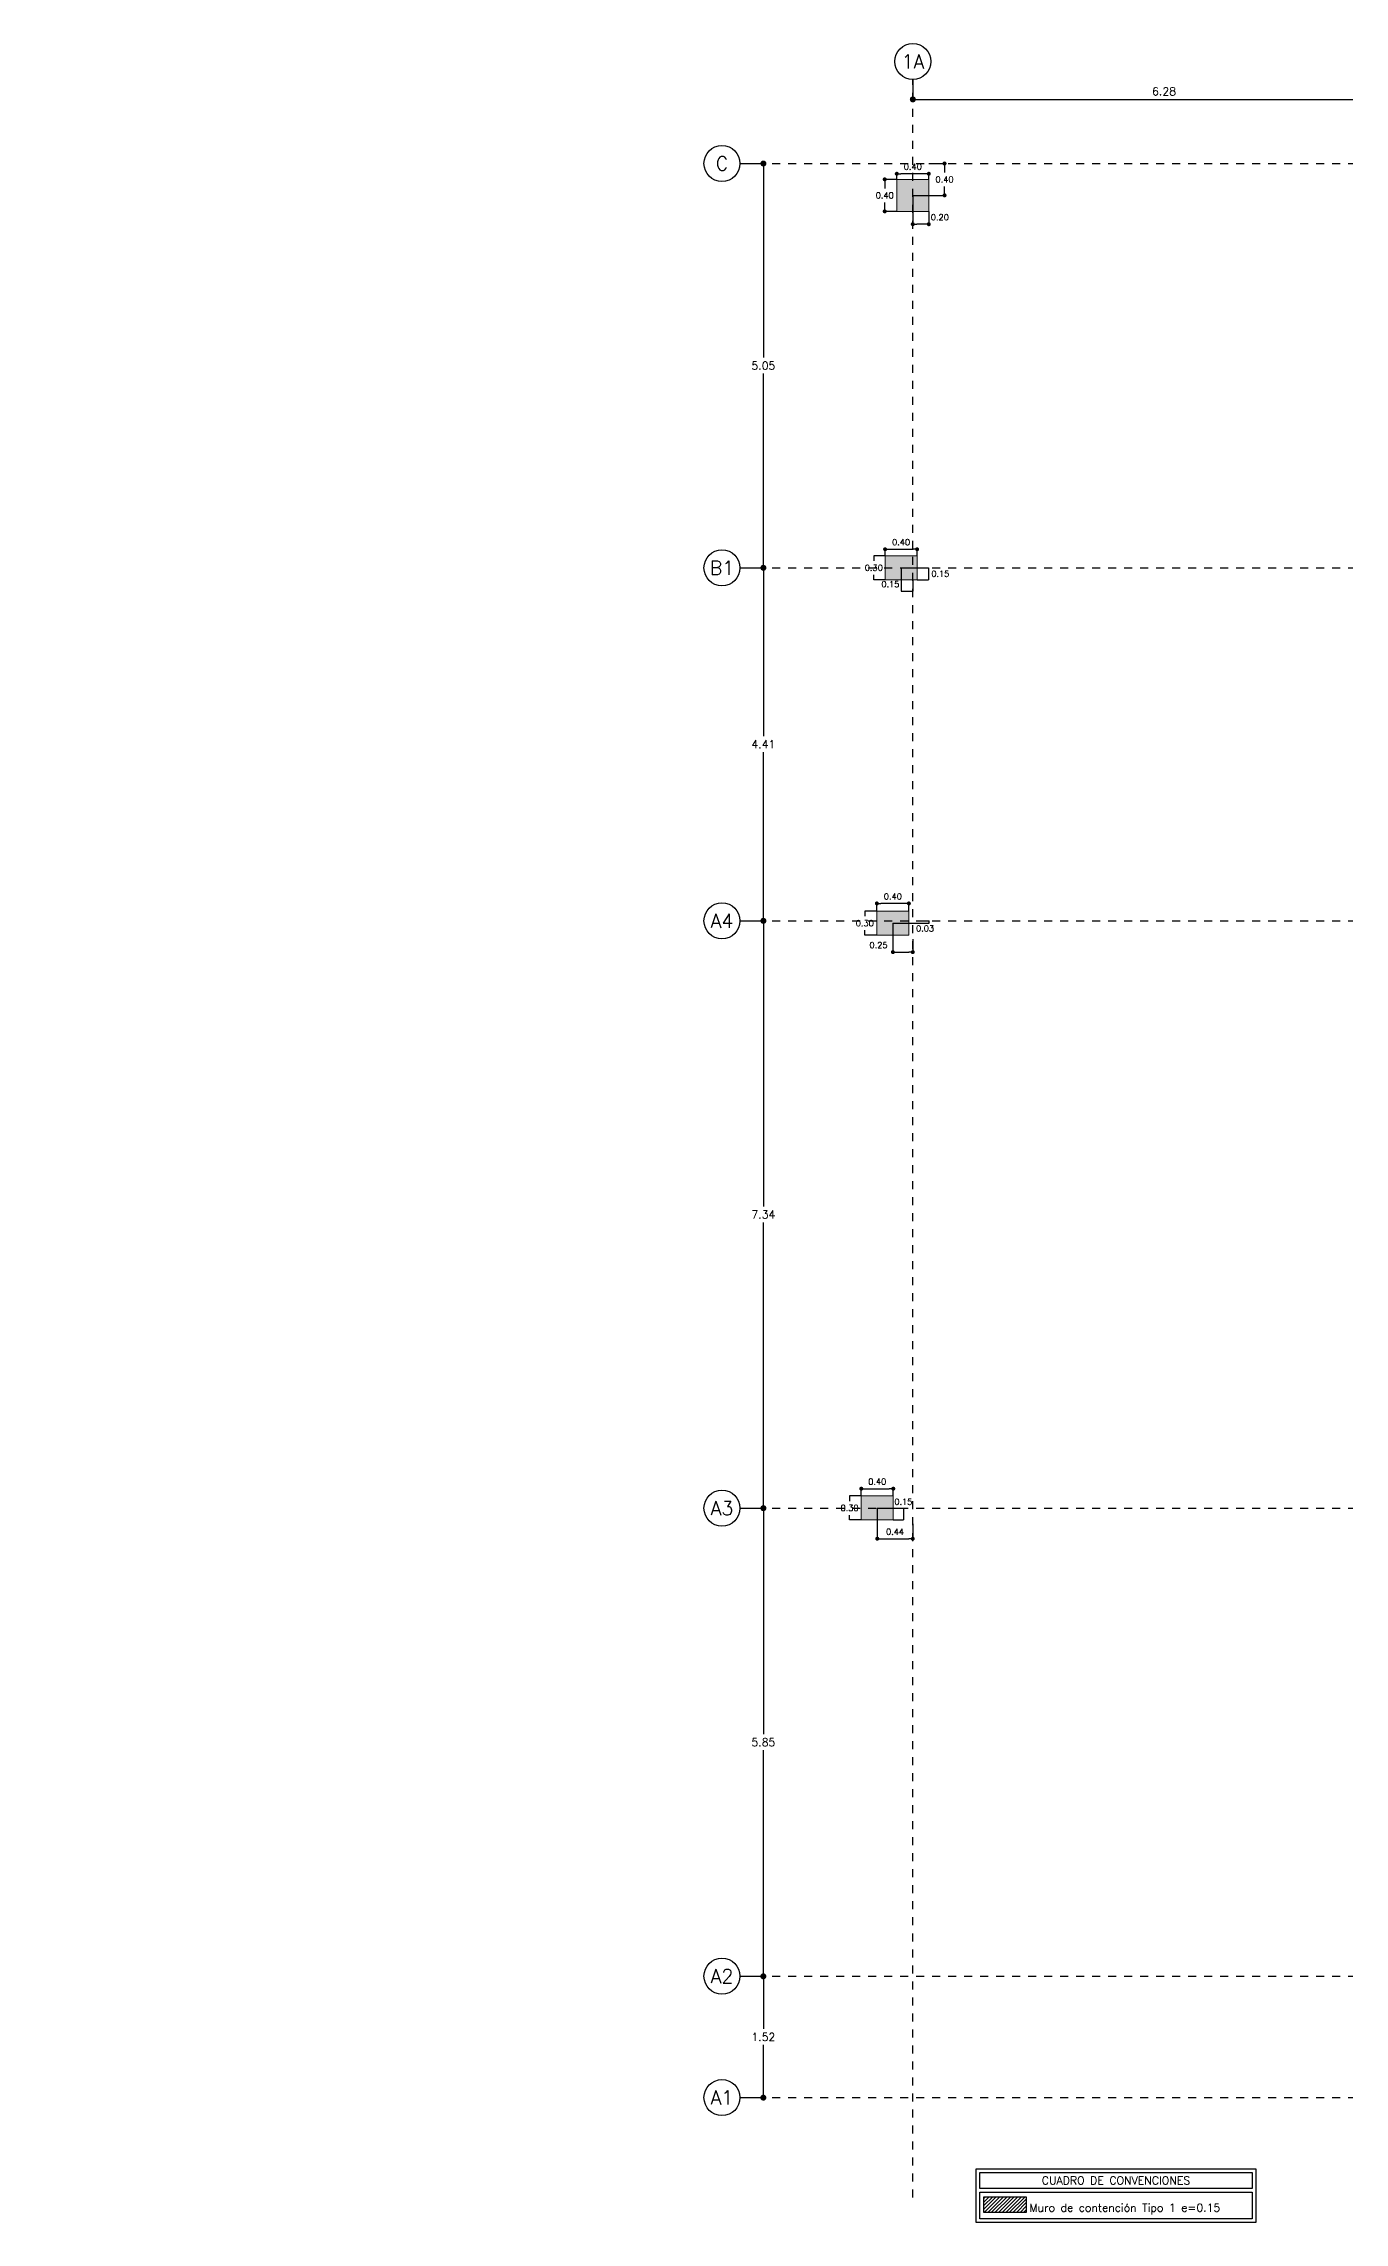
# Model space of a CAD drawing. Header units: millimetres. Extents: x -103 to 209, y -46 to 105.
# Drawn here: x 17.66 to 33.92, y 8.92 to 36.15 of the extents above; entities that cross this region are included whole.
import ezdxf
from ezdxf import colors
from ezdxf.entities.mleader import LeaderData, LeaderLine
from ezdxf.enums import TextEntityAlignment as Align
from ezdxf.math import Vec2, Vec3

# ---------------------------------------------------------------- set-up
doc = ezdxf.new("R2010")
doc.units = ezdxf.units.MM
doc.header["$LTSCALE"] = 0.01
doc.header["$PDMODE"] = 3
doc.linetypes.add('DASHDOT', pattern=[1, 0.5, -0.25, 0, -0.25])
for name, color, linetype in [('FC_BORDES', 4, 'Continuous'), ('FC_CIRCULO DE EJES', 3, 'Continuous'), ('FC_COTAS', 1, 'Continuous'), ('FC_COTAS @ 50', 1, 'Continuous'), ('FC_COTAS EJES', 1, 'Continuous'), ('FC_COTAS EJES @ 50', 1, 'Continuous'), ('FC_EJES', 1, 'DASHDOT'), ('FC_HATCH 253', 253, 'Continuous'), ('FC_HATCH COLUMNAS', 253, 'Continuous'), ('FC_R-175', 5, 'Continuous'), ('FC_R-80', 11, 'Continuous'), ('FC_R-80 @ 50', 11, 'Continuous')]:
    doc.layers.add(name, color=color, linetype=linetype)
doc.layers.add('FC_COLUMNAS', color=5, linetype='Continuous', lineweight=15)
doc.styles.add('FC_TEXT', font='romans.shx', dxfattribs={"height": 0.002})
doc.styles.add('FC_TEXT1', font='romans.shx')
doc.dimstyles.new('FC_COTAS', dxfattribs={"dimtxt": 0.0015, "dimasz": 0.001, "dimexe": 0, "dimexo": 0, "dimgap": 0.001, "dimtad": 1, "dimtih": 1, "dimtoh": 1, "dimzin": 0, "dimdsep": 46, "dimtxsty": 'FC_TEXT1', "dimblk": 'DOT', "dimcen": 0.09, "dimclrd": 256, "dimclre": 256, "dimclrt": 256, "dimadec": 0, "dimazin": 0, "dimtfac": 1, "dimtix": 1, "dimtmove": 2, "dimatfit": 3, "dimfxl": 1.002, "dimtolj": 1, "dimtzin": 0, "dimlwd": -1, "dimarcsym": 0})
doc.dimstyles.new('FC_COTAS EJES', dxfattribs={"dimtxt": 0.002, "dimasz": 0.0015, "dimexe": 0, "dimexo": 0, "dimgap": 0.001, "dimtad": 1, "dimtih": 1, "dimtoh": 1, "dimzin": 0, "dimdsep": 46, "dimtxsty": 'FC_TEXT1', "dimblk": 'DOT', "dimcen": 0.09, "dimclrd": 256, "dimclre": 256, "dimclrt": 256, "dimadec": 0, "dimazin": 0, "dimtfac": 1, "dimtix": 1, "dimtmove": 2, "dimatfit": 3, "dimfxl": 1.002, "dimtolj": 1, "dimtzin": 0, "dimlwd": -1, "dimarcsym": 0})

# ---------------------------------------------------------------- blocks, each defined once
blk = doc.blocks.new('FC_B_ColumnasE6')
at = {"layer": 'FC_HATCH COLUMNAS'}
h = blk.add_hatch(color=256, dxfattribs=at)
h.dxf.hatch_style = 1
h.paths.add_polyline_path([(28.327, 69.449), (28.727, 69.449), (28.727, 69.049), (28.327, 69.049)])
h = blk.add_hatch(color=256, dxfattribs=at)
h.dxf.hatch_style = 1
h.paths.add_polyline_path([(28.181, 64.745), (28.581, 64.745), (28.581, 64.445), (28.181, 64.445)])
h = blk.add_hatch(color=256, dxfattribs=at)
h.dxf.hatch_style = 1
h.paths.add_polyline_path([(28.078, 60.302), (28.478, 60.302), (28.478, 60.002), (28.078, 60.002)])
h = blk.add_hatch(color=256, dxfattribs=at)
h.dxf.hatch_style = 1
h.paths.add_polyline_path([(27.883, 52.995), (28.283, 52.995), (28.283, 52.695), (27.883, 52.695)])
at = {"layer": 'FC_COLUMNAS'}
for points in [[(28.327, 69.449), (28.727, 69.449), (28.727, 69.049), (28.327, 69.049)], [(28.181, 64.745), (28.581, 64.745), (28.581, 64.445), (28.181, 64.445)], [(28.078, 60.302), (28.478, 60.302), (28.478, 60.002), (28.078, 60.002)], [(27.883, 52.995), (28.283, 52.995), (28.283, 52.695), (27.883, 52.695)]]:
    blk.add_lwpolyline(points, close=True, dxfattribs=at)
blk = doc.blocks.new('_Dot')
at = {"color": 0, "linetype": 'ByBlock', "lineweight": -2}
blk.add_line((-0.5, 0), (-1, 0), dxfattribs=at)
at = {"color": 0, "linetype": 'ByBlock', "const_width": 0.5}
blk.add_lwpolyline([(-0.25, 0, 1), (0.25, 0, 1)], format="xyb", close=True, dxfattribs=at)
blk = doc.blocks.new('*D28')
at = {"layer": 'Defpoints', "color": 0, "ltscale": 0.6, "transparency": 16777216}
for p in [(28.327, 34.519), (28.327, 34.449), (28.727, 34.449)]:
    blk.add_point(p, dxfattribs=at)
at = {"layer": 'FC_COTAS', "lineweight": -2, "ltscale": 0.6, "transparency": 16777216}
for p, q in [((28.327, 34.449), (28.327, 34.519)), ((28.727, 34.449), (28.727, 34.519))]:
    blk.add_line(p, q, dxfattribs=at)
at = {"layer": 'FC_COTAS', "ltscale": 0.6, "transparency": 16777216}
blk.add_line((28.677, 34.519), (28.377, 34.519), dxfattribs=at)
at = {"layer": 'FC_COTAS', "ltscale": 0.6, "transparency": 16777216, "xscale": 0.05, "yscale": 0.05, "zscale": 0.05, "rotation": 180}
blk.add_blockref('_Dot', (28.327, 34.519), dxfattribs=at)
at = {"layer": 'FC_COTAS', "ltscale": 0.6, "transparency": 16777216, "xscale": 0.05, "yscale": 0.05, "zscale": 0.05}
blk.add_blockref('_Dot', (28.727, 34.519), dxfattribs=at)
at = {"layer": 'FC_COTAS', "ltscale": 0.6, "transparency": 16777216, "insert": (28.527, 34.607), "char_height": 0.075, "attachment_point": 5, "style": 'FC_TEXT1'}
blk.add_mtext('\\A1;0.40', dxfattribs=at)
blk = doc.blocks.new('*D29')
at = {"layer": 'Defpoints', "color": 0, "ltscale": 0.6, "transparency": 16777216}
for p in [(28.327, 34.449), (28.176, 34.049), (28.327, 34.049)]:
    blk.add_point(p, dxfattribs=at)
at = {"layer": 'FC_COTAS', "lineweight": -2, "ltscale": 0.6, "transparency": 16777216}
for p, q in [((28.327, 34.449), (28.176, 34.449)), ((28.327, 34.049), (28.176, 34.049))]:
    blk.add_line(p, q, dxfattribs=at)
at = {"layer": 'FC_COTAS', "ltscale": 0.6, "transparency": 16777216}
for p, q in [((28.176, 34.399), (28.176, 34.336)), ((28.176, 34.099), (28.176, 34.161))]:
    blk.add_line(p, q, dxfattribs=at)
at = {"layer": 'FC_COTAS', "ltscale": 0.6, "transparency": 16777216, "xscale": 0.05, "yscale": 0.05, "zscale": 0.05}
for p, rotation in [((28.176, 34.449), 90), ((28.176, 34.049), 270)]:
    blk.add_blockref('_Dot', p, dxfattribs=dict(at, rotation=rotation))
at = {"layer": 'FC_COTAS', "ltscale": 0.6, "transparency": 16777216, "insert": (28.176, 34.249), "char_height": 0.075, "attachment_point": 5, "style": 'FC_TEXT1'}
blk.add_mtext('\\A1;0.40', dxfattribs=at)
blk = doc.blocks.new('*D30')
at = {"layer": 'Defpoints', "color": 0, "ltscale": 0.6, "transparency": 16777216}
for p in [(28.527, 34.249), (28.727, 34.049), (28.527, 33.888)]:
    blk.add_point(p, dxfattribs=at)
at = {"layer": 'FC_COTAS', "lineweight": -2, "ltscale": 0.6, "transparency": 16777216}
for p, q in [((28.527, 34.249), (28.527, 33.888)), ((28.727, 34.049), (28.727, 33.888))]:
    blk.add_line(p, q, dxfattribs=at)
at = {"layer": 'FC_COTAS', "ltscale": 0.6, "transparency": 16777216}
blk.add_line((28.677, 33.888), (28.577, 33.888), dxfattribs=at)
at = {"layer": 'FC_COTAS', "ltscale": 0.6, "transparency": 16777216, "xscale": 0.05, "yscale": 0.05, "zscale": 0.05, "rotation": 180}
blk.add_blockref('_Dot', (28.527, 33.888), dxfattribs=at)
at = {"layer": 'FC_COTAS', "ltscale": 0.6, "transparency": 16777216, "xscale": 0.05, "yscale": 0.05, "zscale": 0.05}
blk.add_blockref('_Dot', (28.727, 33.888), dxfattribs=at)
at = {"layer": 'FC_COTAS', "ltscale": 0.6, "transparency": 16777216, "insert": (28.865, 33.975), "char_height": 0.075, "attachment_point": 5, "style": 'FC_TEXT1'}
blk.add_mtext('\\A1;0.20', dxfattribs=at)
blk = doc.blocks.new('*D31')
at = {"layer": 'Defpoints', "color": 0, "ltscale": 0.6, "transparency": 16777216}
for p in [(28.727, 34.647), (28.924, 34.647), (28.527, 34.249)]:
    blk.add_point(p, dxfattribs=at)
at = {"layer": 'FC_COTAS', "lineweight": -2, "ltscale": 0.6, "transparency": 16777216}
for p, q in [((28.727, 34.647), (28.924, 34.647)), ((28.527, 34.249), (28.924, 34.249))]:
    blk.add_line(p, q, dxfattribs=at)
at = {"layer": 'FC_COTAS', "ltscale": 0.6, "transparency": 16777216}
for p, q in [((28.924, 34.597), (28.924, 34.535)), ((28.924, 34.299), (28.924, 34.36))]:
    blk.add_line(p, q, dxfattribs=at)
at = {"layer": 'FC_COTAS', "ltscale": 0.6, "transparency": 16777216, "xscale": 0.05, "yscale": 0.05, "zscale": 0.05}
for p, rotation in [((28.924, 34.647), 90), ((28.924, 34.249), 270)]:
    blk.add_blockref('_Dot', p, dxfattribs=dict(at, rotation=rotation))
at = {"layer": 'FC_COTAS', "ltscale": 0.6, "transparency": 16777216, "insert": (28.924, 34.448), "char_height": 0.075, "attachment_point": 5, "style": 'FC_TEXT1'}
blk.add_mtext('\\A1;0.40', dxfattribs=at)
blk = doc.blocks.new('*D40')
at = {"layer": 'Defpoints', "color": 0, "ltscale": 0.6, "transparency": 16777216}
for p in [(28.181, 29.745), (28.581, 29.826), (28.581, 29.745)]:
    blk.add_point(p, dxfattribs=at)
at = {"layer": 'FC_COTAS', "lineweight": -2, "ltscale": 0.6, "transparency": 16777216}
for p, q in [((28.181, 29.745), (28.181, 29.826)), ((28.581, 29.745), (28.581, 29.826))]:
    blk.add_line(p, q, dxfattribs=at)
at = {"layer": 'FC_COTAS', "ltscale": 0.6, "transparency": 16777216}
blk.add_line((28.231, 29.826), (28.531, 29.826), dxfattribs=at)
at = {"layer": 'FC_COTAS', "ltscale": 0.6, "transparency": 16777216, "xscale": 0.05, "yscale": 0.05, "zscale": 0.05, "rotation": 180}
blk.add_blockref('_Dot', (28.181, 29.826), dxfattribs=at)
at = {"layer": 'FC_COTAS', "ltscale": 0.6, "transparency": 16777216, "xscale": 0.05, "yscale": 0.05, "zscale": 0.05}
blk.add_blockref('_Dot', (28.581, 29.826), dxfattribs=at)
at = {"layer": 'FC_COTAS', "ltscale": 0.6, "transparency": 16777216, "insert": (28.381, 29.914), "char_height": 0.075, "attachment_point": 5, "style": 'FC_TEXT1'}
blk.add_mtext('\\A1;0.40', dxfattribs=at)
blk = doc.blocks.new('*D41')
at = {"layer": 'Defpoints', "color": 0, "ltscale": 0.6, "transparency": 16777216}
for p in [(28.181, 29.745), (28.04, 29.445), (28.181, 29.445)]:
    blk.add_point(p, dxfattribs=at)
at = {"layer": 'FC_COTAS', "lineweight": -2, "ltscale": 0.6, "transparency": 16777216}
for p, q in [((28.181, 29.745), (28.04, 29.745)), ((28.181, 29.445), (28.04, 29.445))]:
    blk.add_line(p, q, dxfattribs=at)
at = {"layer": 'FC_COTAS', "ltscale": 0.6, "transparency": 16777216}
for p, q in [((28.04, 29.745), (28.04, 29.682)), ((28.04, 29.445), (28.04, 29.507))]:
    blk.add_line(p, q, dxfattribs=at)
at = {"layer": 'FC_COTAS', "ltscale": 0.6, "transparency": 16777216, "insert": (28.04, 29.595), "char_height": 0.075, "attachment_point": 5, "style": 'FC_TEXT1'}
blk.add_mtext('\\A1;0.30', dxfattribs=at)
blk = doc.blocks.new('*D42')
at = {"layer": 'Defpoints', "color": 0, "ltscale": 0.6, "transparency": 16777216}
for p in [(28.381, 29.595), (28.527, 29.445), (28.527, 29.303)]:
    blk.add_point(p, dxfattribs=at)
at = {"layer": 'FC_COTAS', "lineweight": -2, "ltscale": 0.6, "transparency": 16777216}
for p, q in [((28.381, 29.595), (28.381, 29.303)), ((28.527, 29.445), (28.527, 29.303))]:
    blk.add_line(p, q, dxfattribs=at)
at = {"layer": 'FC_COTAS', "ltscale": 0.6, "transparency": 16777216}
blk.add_line((28.381, 29.303), (28.527, 29.303), dxfattribs=at)
at = {"layer": 'FC_COTAS', "ltscale": 0.6, "transparency": 16777216, "insert": (28.247, 29.39), "char_height": 0.075, "attachment_point": 5, "style": 'FC_TEXT1'}
blk.add_mtext('\\A1;0.15', dxfattribs=at)
blk = doc.blocks.new('*D43')
at = {"layer": 'Defpoints', "color": 0, "ltscale": 0.6, "transparency": 16777216}
for p in [(28.381, 29.595), (28.581, 29.445), (28.725, 29.445)]:
    blk.add_point(p, dxfattribs=at)
at = {"layer": 'FC_COTAS', "lineweight": -2, "ltscale": 0.6, "transparency": 16777216}
for p, q in [((28.381, 29.595), (28.725, 29.595)), ((28.581, 29.445), (28.725, 29.445))]:
    blk.add_line(p, q, dxfattribs=at)
at = {"layer": 'FC_COTAS', "ltscale": 0.6, "transparency": 16777216}
blk.add_line((28.725, 29.595), (28.725, 29.445), dxfattribs=at)
at = {"layer": 'FC_COTAS', "ltscale": 0.6, "transparency": 16777216, "insert": (28.871, 29.52), "char_height": 0.075, "attachment_point": 5, "style": 'FC_TEXT1'}
blk.add_mtext('\\A1;0.15', dxfattribs=at)
blk = doc.blocks.new('*D221')
at = {"layer": 'Defpoints', "color": 0, "ltscale": 0.6, "transparency": 16777216}
for p in [(28.078, 25.4), (28.078, 25.302), (28.478, 25.302)]:
    blk.add_point(p, dxfattribs=at)
at = {"layer": 'FC_COTAS', "lineweight": -2, "ltscale": 0.6, "transparency": 16777216}
for p, q in [((28.078, 25.302), (28.078, 25.4)), ((28.478, 25.302), (28.478, 25.4))]:
    blk.add_line(p, q, dxfattribs=at)
at = {"layer": 'FC_COTAS', "ltscale": 0.6, "transparency": 16777216}
blk.add_line((28.428, 25.4), (28.128, 25.4), dxfattribs=at)
at = {"layer": 'FC_COTAS', "ltscale": 0.6, "transparency": 16777216, "xscale": 0.05, "yscale": 0.05, "zscale": 0.05, "rotation": 180}
blk.add_blockref('_Dot', (28.078, 25.4), dxfattribs=at)
at = {"layer": 'FC_COTAS', "ltscale": 0.6, "transparency": 16777216, "xscale": 0.05, "yscale": 0.05, "zscale": 0.05}
blk.add_blockref('_Dot', (28.478, 25.4), dxfattribs=at)
at = {"layer": 'FC_COTAS', "ltscale": 0.6, "transparency": 16777216, "insert": (28.278, 25.487), "char_height": 0.075, "attachment_point": 5, "style": 'FC_TEXT1'}
blk.add_mtext('\\A1;0.40', dxfattribs=at)
blk = doc.blocks.new('*D222')
at = {"layer": 'Defpoints', "color": 0, "ltscale": 0.6, "transparency": 16777216}
for p in [(28.078, 25.302), (27.927, 25.002), (28.078, 25.002)]:
    blk.add_point(p, dxfattribs=at)
at = {"layer": 'FC_COTAS', "lineweight": -2, "ltscale": 0.6, "transparency": 16777216}
for p, q in [((28.078, 25.302), (27.927, 25.302)), ((28.078, 25.002), (27.927, 25.002))]:
    blk.add_line(p, q, dxfattribs=at)
at = {"layer": 'FC_COTAS', "ltscale": 0.6, "transparency": 16777216}
for p, q in [((27.927, 25.302), (27.927, 25.24)), ((27.927, 25.002), (27.927, 25.065))]:
    blk.add_line(p, q, dxfattribs=at)
at = {"layer": 'FC_COTAS', "ltscale": 0.6, "transparency": 16777216, "insert": (27.927, 25.152), "char_height": 0.075, "attachment_point": 5, "style": 'FC_TEXT1'}
blk.add_mtext('\\A1;0.30', dxfattribs=at)
blk = doc.blocks.new('*D228')
at = {"layer": 'Defpoints', "color": 0, "ltscale": 0.6, "transparency": 16777216}
for p in [(28.278, 25.152), (28.527, 24.952), (28.527, 24.792)]:
    blk.add_point(p, dxfattribs=at)
at = {"layer": 'FC_COTAS', "lineweight": -2, "ltscale": 0.6, "transparency": 16777216}
for p, q in [((28.278, 25.152), (28.278, 24.792)), ((28.527, 24.952), (28.527, 24.792))]:
    blk.add_line(p, q, dxfattribs=at)
at = {"layer": 'FC_COTAS', "ltscale": 0.6, "transparency": 16777216}
blk.add_line((28.328, 24.792), (28.477, 24.792), dxfattribs=at)
at = {"layer": 'FC_COTAS', "ltscale": 0.6, "transparency": 16777216, "xscale": 0.05, "yscale": 0.05, "zscale": 0.05, "rotation": 180}
blk.add_blockref('_Dot', (28.278, 24.792), dxfattribs=at)
at = {"layer": 'FC_COTAS', "ltscale": 0.6, "transparency": 16777216, "xscale": 0.05, "yscale": 0.05, "zscale": 0.05}
blk.add_blockref('_Dot', (28.527, 24.792), dxfattribs=at)
at = {"layer": 'FC_COTAS', "ltscale": 0.6, "transparency": 16777216, "insert": (28.099, 24.879), "char_height": 0.075, "attachment_point": 5, "style": 'FC_TEXT1'}
blk.add_mtext('\\A1;0.25', dxfattribs=at)
blk = doc.blocks.new('*D229')
at = {"layer": 'Defpoints', "color": 0, "ltscale": 0.6, "transparency": 16777216}
for p in [(28.278, 25.152), (28.578, 25.183), (28.73, 25.183)]:
    blk.add_point(p, dxfattribs=at)
at = {"layer": 'FC_COTAS', "lineweight": -2, "ltscale": 0.6, "transparency": 16777216}
for p, q in [((28.278, 25.152), (28.73, 25.152)), ((28.578, 25.183), (28.73, 25.183))]:
    blk.add_line(p, q, dxfattribs=at)
at = {"layer": 'FC_COTAS', "ltscale": 0.6, "transparency": 16777216}
blk.add_line((28.73, 25.152), (28.73, 25.183), dxfattribs=at)
at = {"layer": 'FC_COTAS', "ltscale": 0.6, "transparency": 16777216, "insert": (28.68, 25.088), "char_height": 0.075, "attachment_point": 5, "style": 'FC_TEXT1'}
blk.add_mtext('\\A1;0.03', dxfattribs=at)
blk = doc.blocks.new('*D223')
at = {"layer": 'Defpoints', "color": 0, "ltscale": 0.6, "transparency": 16777216}
for p in [(27.883, 17.995), (28.283, 18.086), (28.283, 17.995)]:
    blk.add_point(p, dxfattribs=at)
at = {"layer": 'FC_COTAS', "lineweight": -2, "ltscale": 0.6, "transparency": 16777216}
for p, q in [((27.883, 17.995), (27.883, 18.086)), ((28.283, 17.995), (28.283, 18.086))]:
    blk.add_line(p, q, dxfattribs=at)
at = {"layer": 'FC_COTAS', "ltscale": 0.6, "transparency": 16777216}
blk.add_line((27.933, 18.086), (28.233, 18.086), dxfattribs=at)
at = {"layer": 'FC_COTAS', "ltscale": 0.6, "transparency": 16777216, "xscale": 0.05, "yscale": 0.05, "zscale": 0.05, "rotation": 180}
blk.add_blockref('_Dot', (27.883, 18.086), dxfattribs=at)
at = {"layer": 'FC_COTAS', "ltscale": 0.6, "transparency": 16777216, "xscale": 0.05, "yscale": 0.05, "zscale": 0.05}
blk.add_blockref('_Dot', (28.283, 18.086), dxfattribs=at)
at = {"layer": 'FC_COTAS', "ltscale": 0.6, "transparency": 16777216, "insert": (28.083, 18.174), "char_height": 0.075, "attachment_point": 5, "style": 'FC_TEXT1'}
blk.add_mtext('\\A1;0.40', dxfattribs=at)
blk = doc.blocks.new('*D224')
at = {"layer": 'Defpoints', "color": 0, "ltscale": 0.6, "transparency": 16777216}
for p in [(27.883, 17.995), (27.737, 17.695), (27.883, 17.695)]:
    blk.add_point(p, dxfattribs=at)
at = {"layer": 'FC_COTAS', "lineweight": -2, "ltscale": 0.6, "transparency": 16777216}
for p, q in [((27.883, 17.995), (27.737, 17.995)), ((27.883, 17.695), (27.737, 17.695))]:
    blk.add_line(p, q, dxfattribs=at)
at = {"layer": 'FC_COTAS', "ltscale": 0.6, "transparency": 16777216}
for p, q in [((27.737, 17.995), (27.737, 17.932)), ((27.737, 17.695), (27.737, 17.757))]:
    blk.add_line(p, q, dxfattribs=at)
at = {"layer": 'FC_COTAS', "ltscale": 0.6, "transparency": 16777216, "insert": (27.737, 17.845), "char_height": 0.075, "attachment_point": 5, "style": 'FC_TEXT1'}
blk.add_mtext('\\A1;0.30', dxfattribs=at)
blk = doc.blocks.new('*D227')
at = {"layer": 'Defpoints', "color": 0, "ltscale": 0.6, "transparency": 16777216}
for p in [(28.083, 17.843), (28.527, 17.645), (28.527, 17.461)]:
    blk.add_point(p, dxfattribs=at)
at = {"layer": 'FC_COTAS', "lineweight": -2, "ltscale": 0.6, "transparency": 16777216}
for p, q in [((28.083, 17.843), (28.083, 17.461)), ((28.527, 17.645), (28.527, 17.461))]:
    blk.add_line(p, q, dxfattribs=at)
at = {"layer": 'FC_COTAS', "ltscale": 0.6, "transparency": 16777216}
blk.add_line((28.133, 17.461), (28.477, 17.461), dxfattribs=at)
at = {"layer": 'FC_COTAS', "ltscale": 0.6, "transparency": 16777216, "xscale": 0.05, "yscale": 0.05, "zscale": 0.05, "rotation": 180}
blk.add_blockref('_Dot', (28.083, 17.461), dxfattribs=at)
at = {"layer": 'FC_COTAS', "ltscale": 0.6, "transparency": 16777216, "xscale": 0.05, "yscale": 0.05, "zscale": 0.05}
blk.add_blockref('_Dot', (28.527, 17.461), dxfattribs=at)
at = {"layer": 'FC_COTAS', "ltscale": 0.6, "transparency": 16777216, "insert": (28.305, 17.549), "char_height": 0.075, "attachment_point": 5, "style": 'FC_TEXT1'}
blk.add_mtext('\\A1;0.44', dxfattribs=at)
blk = doc.blocks.new('*D226')
at = {"layer": 'Defpoints', "color": 0, "ltscale": 0.6, "transparency": 16777216}
for p in [(28.083, 17.843), (28.283, 17.695), (28.409, 17.695)]:
    blk.add_point(p, dxfattribs=at)
at = {"layer": 'FC_COTAS', "lineweight": -2, "ltscale": 0.6, "transparency": 16777216}
for p, q in [((28.083, 17.843), (28.409, 17.843)), ((28.283, 17.695), (28.409, 17.695))]:
    blk.add_line(p, q, dxfattribs=at)
at = {"layer": 'FC_COTAS', "ltscale": 0.6, "transparency": 16777216}
blk.add_line((28.409, 17.843), (28.409, 17.695), dxfattribs=at)
at = {"layer": 'FC_COTAS', "ltscale": 0.6, "transparency": 16777216, "insert": (28.409, 17.923), "char_height": 0.075, "attachment_point": 5, "style": 'FC_TEXT1'}
blk.add_mtext('\\A1;0.15', dxfattribs=at)
blk = doc.blocks.new('*U201')
at = {"layer": 'FC_BORDES'}
for points in [[(0, 0), (0.06993, 0), (0.06993, -0.01342), (0, -0.01342)], [(0.00093, -0.00093), (0.069, -0.00093), (0.069, -0.00493), (0.00093, -0.00493)], [(0.00093, -0.00587), (0.069, -0.00587), (0.069, -0.01249), (0.00093, -0.01249)]]:
    blk.add_lwpolyline(points, close=True, dxfattribs=at)
at = {"layer": 'FC_R-80', "ltscale": 0.6, "style": 'FC_TEXT1'}
blk.add_attdef('CONVENCIONES', text='', height=0.002, dxfattribs=at).set_placement((0.03497, -0.00293), align=Align.MIDDLE_CENTER)
blk = doc.blocks.new('FC_B_Eje')
at = {"layer": 'FC_CIRCULO DE EJES', "ltscale": 1.5}
blk.add_circle((0, 0), 0.0045, dxfattribs=at)
at = {"ltscale": 1.5, "style": 'FC_TEXT1'}
blk.add_attdef('EJE', text='', height=0.0035, dxfattribs=at).set_placement((0, 0), align=Align.MIDDLE_CENTER)
blk = doc.blocks.new('*D207')
at = {"layer": 'Defpoints', "color": 0, "ltscale": 0.6, "transparency": 16777216}
for p in [(63.527, 70.696), (69.807, 70.696), (69.807, 70.449)]:
    blk.add_point(p, dxfattribs=at)
at = {"layer": 'FC_COTAS EJES', "lineweight": -2, "ltscale": 0.6, "transparency": 16777216}
for p, q in [((63.527, 70.696), (63.527, 70.449)), ((69.807, 70.696), (69.807, 70.449))]:
    blk.add_line(p, q, dxfattribs=at)
at = {"layer": 'FC_COTAS EJES', "ltscale": 0.6, "transparency": 16777216}
blk.add_line((63.602, 70.449), (69.732, 70.449), dxfattribs=at)
at = {"layer": 'FC_COTAS EJES', "ltscale": 0.6, "transparency": 16777216, "xscale": 0.075, "yscale": 0.075, "zscale": 0.075, "rotation": 180}
blk.add_blockref('_Dot', (63.527, 70.449), dxfattribs=at)
at = {"layer": 'FC_COTAS EJES', "ltscale": 0.6, "transparency": 16777216, "xscale": 0.075, "yscale": 0.075, "zscale": 0.075}
blk.add_blockref('_Dot', (69.807, 70.449), dxfattribs=at)
at = {"layer": 'FC_COTAS EJES', "ltscale": 0.6, "transparency": 16777216, "insert": (66.667, 70.549), "char_height": 0.1, "attachment_point": 5, "style": 'FC_TEXT1'}
blk.add_mtext('\\A1;6.28', dxfattribs=at)
blk = doc.blocks.new('*D212')
at = {"layer": 'Defpoints', "color": 0, "ltscale": 0.6, "transparency": 16777216}
for p in [(61.367, 46.993), (61.659, 46.993), (61.367, 45.477)]:
    blk.add_point(p, dxfattribs=at)
at = {"layer": 'FC_COTAS EJES', "lineweight": -2, "ltscale": 0.6, "transparency": 16777216}
for p, q in [((61.367, 46.993), (61.659, 46.993)), ((61.367, 45.477), (61.659, 45.477))]:
    blk.add_line(p, q, dxfattribs=at)
at = {"layer": 'FC_COTAS EJES', "ltscale": 0.6, "transparency": 16777216}
for p, q in [((61.659, 46.918), (61.659, 46.335)), ((61.659, 45.552), (61.659, 46.135))]:
    blk.add_line(p, q, dxfattribs=at)
at = {"layer": 'FC_COTAS EJES', "ltscale": 0.6, "transparency": 16777216, "xscale": 0.075, "yscale": 0.075, "zscale": 0.075}
for p, rotation in [((61.659, 46.993), 90), ((61.659, 45.477), 270)]:
    blk.add_blockref('_Dot', p, dxfattribs=dict(at, rotation=rotation))
at = {"layer": 'FC_COTAS EJES', "ltscale": 0.6, "transparency": 16777216, "insert": (61.659, 46.235), "char_height": 0.1, "attachment_point": 5, "style": 'FC_TEXT1'}
blk.add_mtext('\\A1;1.52', dxfattribs=at)
blk = doc.blocks.new('*D213')
at = {"layer": 'Defpoints', "color": 0, "ltscale": 0.6, "transparency": 16777216}
for p in [(61.367, 52.843), (61.659, 52.843), (61.367, 46.993)]:
    blk.add_point(p, dxfattribs=at)
at = {"layer": 'FC_COTAS EJES', "lineweight": -2, "ltscale": 0.6, "transparency": 16777216}
for p, q in [((61.367, 52.843), (61.659, 52.843)), ((61.367, 46.993), (61.659, 46.993))]:
    blk.add_line(p, q, dxfattribs=at)
at = {"layer": 'FC_COTAS EJES', "ltscale": 0.6, "transparency": 16777216}
for p, q in [((61.659, 52.768), (61.659, 50.018)), ((61.659, 47.068), (61.659, 49.818))]:
    blk.add_line(p, q, dxfattribs=at)
at = {"layer": 'FC_COTAS EJES', "ltscale": 0.6, "transparency": 16777216, "xscale": 0.075, "yscale": 0.075, "zscale": 0.075}
for p, rotation in [((61.659, 52.843), 90), ((61.659, 46.993), 270)]:
    blk.add_blockref('_Dot', p, dxfattribs=dict(at, rotation=rotation))
at = {"layer": 'FC_COTAS EJES', "ltscale": 0.6, "transparency": 16777216, "insert": (61.659, 49.918), "char_height": 0.1, "attachment_point": 5, "style": 'FC_TEXT1'}
blk.add_mtext('\\A1;5.85', dxfattribs=at)
blk = doc.blocks.new('*D214')
at = {"layer": 'Defpoints', "color": 0, "ltscale": 0.6, "transparency": 16777216}
for p in [(61.367, 64.595), (61.659, 64.595), (61.367, 60.183)]:
    blk.add_point(p, dxfattribs=at)
at = {"layer": 'FC_COTAS EJES', "lineweight": -2, "ltscale": 0.6, "transparency": 16777216}
for p, q in [((61.367, 64.595), (61.659, 64.595)), ((61.367, 60.183), (61.659, 60.183))]:
    blk.add_line(p, q, dxfattribs=at)
at = {"layer": 'FC_COTAS EJES', "ltscale": 0.6, "transparency": 16777216}
for p, q in [((61.659, 64.52), (61.659, 62.489)), ((61.659, 60.258), (61.659, 62.289))]:
    blk.add_line(p, q, dxfattribs=at)
at = {"layer": 'FC_COTAS EJES', "ltscale": 0.6, "transparency": 16777216, "xscale": 0.075, "yscale": 0.075, "zscale": 0.075}
for p, rotation in [((61.659, 64.595), 90), ((61.659, 60.183), 270)]:
    blk.add_blockref('_Dot', p, dxfattribs=dict(at, rotation=rotation))
at = {"layer": 'FC_COTAS EJES', "ltscale": 0.6, "transparency": 16777216, "insert": (61.659, 62.389), "char_height": 0.1, "attachment_point": 5, "style": 'FC_TEXT1'}
blk.add_mtext('\\A1;4.41', dxfattribs=at)
blk = doc.blocks.new('*D215')
at = {"layer": 'Defpoints', "color": 0, "ltscale": 0.6, "transparency": 16777216}
for p in [(61.367, 69.647), (61.659, 69.647), (61.367, 64.595)]:
    blk.add_point(p, dxfattribs=at)
at = {"layer": 'FC_COTAS EJES', "lineweight": -2, "ltscale": 0.6, "transparency": 16777216}
for p, q in [((61.367, 69.647), (61.659, 69.647)), ((61.367, 64.595), (61.659, 64.595))]:
    blk.add_line(p, q, dxfattribs=at)
at = {"layer": 'FC_COTAS EJES', "ltscale": 0.6, "transparency": 16777216}
for p, q in [((61.659, 69.572), (61.659, 67.221)), ((61.659, 64.67), (61.659, 67.021))]:
    blk.add_line(p, q, dxfattribs=at)
at = {"layer": 'FC_COTAS EJES', "ltscale": 0.6, "transparency": 16777216, "xscale": 0.075, "yscale": 0.075, "zscale": 0.075}
for p, rotation in [((61.659, 69.647), 90), ((61.659, 64.595), 270)]:
    blk.add_blockref('_Dot', p, dxfattribs=dict(at, rotation=rotation))
at = {"layer": 'FC_COTAS EJES', "ltscale": 0.6, "transparency": 16777216, "insert": (61.659, 67.121), "char_height": 0.1, "attachment_point": 5, "style": 'FC_TEXT1'}
blk.add_mtext('\\A1;5.05', dxfattribs=at)
blk = doc.blocks.new('*D216')
at = {"layer": 'Defpoints', "color": 0, "ltscale": 0.6, "transparency": 16777216}
for p in [(61.367, 60.183), (61.659, 60.183), (61.367, 52.843)]:
    blk.add_point(p, dxfattribs=at)
at = {"layer": 'FC_COTAS EJES', "lineweight": -2, "ltscale": 0.6, "transparency": 16777216}
for p, q in [((61.367, 60.183), (61.659, 60.183)), ((61.367, 52.843), (61.659, 52.843))]:
    blk.add_line(p, q, dxfattribs=at)
at = {"layer": 'FC_COTAS EJES', "ltscale": 0.6, "transparency": 16777216}
for p, q in [((61.659, 60.108), (61.659, 56.613)), ((61.659, 52.918), (61.659, 56.413))]:
    blk.add_line(p, q, dxfattribs=at)
at = {"layer": 'FC_COTAS EJES', "ltscale": 0.6, "transparency": 16777216, "xscale": 0.075, "yscale": 0.075, "zscale": 0.075}
for p, rotation in [((61.659, 60.183), 90), ((61.659, 52.843), 270)]:
    blk.add_blockref('_Dot', p, dxfattribs=dict(at, rotation=rotation))
at = {"layer": 'FC_COTAS EJES', "ltscale": 0.6, "transparency": 16777216, "insert": (61.659, 56.513), "char_height": 0.1, "attachment_point": 5, "style": 'FC_TEXT1'}
blk.add_mtext('\\A1;7.34', dxfattribs=at)
blk = doc.blocks.new('FC_B_EjesE6-L1')
at = {"layer": 'FC_EJES', "ltscale": 0.6}
for p, q in [((0, -1.247), (0, 25.219)), ((-2.16, 24.171), (17.834, 24.171)), ((-2.16, 19.118), (17.834, 19.118)), ((-2.16, 14.706), (17.721, 14.706)), ((-2.16, 7.366), (17.721, 7.366)), ((-2.16, 1.517), (17.721, 1.517)), ((-2.16, 0), (17.721, 0))]:
    blk.add_line(p, q, dxfattribs=at)
at = {"layer": 'FC_R-175'}
ref = blk.add_blockref('FC_B_Eje', (0, 25.444), dxfattribs=dict(at, xscale=50, yscale=50, zscale=50))
ref.add_attrib('EJE', '1A', dxfattribs={"layer": '0', "color": 0, "ltscale": 1.5, "height": 0.175, "style": 'FC_TEXT1'}).set_placement((0, 25.444), align=Align.MIDDLE_CENTER)
ref = blk.add_blockref('FC_B_Eje', (-2.385, 24.171), dxfattribs=dict(at, xscale=50, yscale=50, zscale=50))
ref.add_attrib('EJE', 'C', dxfattribs={"layer": '0', "color": 0, "ltscale": 1.5, "height": 0.175, "style": 'FC_TEXT1'}).set_placement((-2.385, 24.171), align=Align.MIDDLE_CENTER)
ref = blk.add_blockref('FC_B_Eje', (-2.385, 19.118), dxfattribs=dict(at, xscale=50, yscale=50, zscale=50))
ref.add_attrib('EJE', 'B1', dxfattribs={"layer": '0', "color": 0, "ltscale": 1.5, "height": 0.175, "style": 'FC_TEXT1'}).set_placement((-2.385, 19.118), align=Align.MIDDLE_CENTER)
ref = blk.add_blockref('FC_B_Eje', (-2.385, 14.706), dxfattribs=dict(at, xscale=50, yscale=50, zscale=50))
ref.add_attrib('EJE', 'A4', dxfattribs={"layer": '0', "color": 0, "ltscale": 1.5, "height": 0.175, "rotation": 0, "style": 'FC_TEXT1'}).set_placement((-2.385, 14.706), align=Align.MIDDLE_CENTER)
ref = blk.add_blockref('FC_B_Eje', (-2.385, 7.366), dxfattribs=dict(at, xscale=50, yscale=50, zscale=50))
ref.add_attrib('EJE', 'A3', dxfattribs={"layer": '0', "color": 0, "ltscale": 1.5, "height": 0.175, "rotation": 0, "style": 'FC_TEXT1'}).set_placement((-2.385, 7.366), align=Align.MIDDLE_CENTER)
ref = blk.add_blockref('FC_B_Eje', (-2.385, 1.517), dxfattribs=dict(at, xscale=50, yscale=50, zscale=50))
ref.add_attrib('EJE', 'A2', dxfattribs={"layer": '0', "color": 0, "ltscale": 1.5, "height": 0.175, "rotation": 0, "style": 'FC_TEXT1'}).set_placement((-2.385, 1.517), align=Align.MIDDLE_CENTER)
ref = blk.add_blockref('FC_B_Eje', (-2.385, 0), dxfattribs=dict(at, xscale=50, yscale=50, zscale=50))
ref.add_attrib('EJE', 'A1', dxfattribs={"layer": '0', "color": 0, "ltscale": 1.5, "height": 0.175, "rotation": 0, "style": 'FC_TEXT1'}).set_placement((-2.385, 0), align=Align.MIDDLE_CENTER)
at = {"layer": 'FC_COTAS EJES @ 50', "ltscale": 0.6}
dim = blk.add_linear_dim(base=(6.28, 24.972), p1=(0, 25.219), p2=(6.28, 25.219), dimstyle='FC_COTAS EJES', override={"dimscale": 50, "dimtix": 1, "dimtofl": 1, "dimtmove": 2, "dimatfit": 3}, dxfattribs=at)
dim.commit()
dim.dimension.update_dxf_attribs({"geometry": '*D207', "text_midpoint": (3.14, 25.072), "insert": (-63.527, -45.477)})
for base, p1, p2, picture, middle in [((-1.868, 24.171), (-2.16, 19.118), (-2.16, 24.171), '*D215', (-1.868, 21.645)), ((-1.868, 19.118), (-2.16, 14.706), (-2.16, 19.118), '*D214', (-1.868, 16.912)), ((-1.868, 14.706), (-2.16, 7.366), (-2.16, 14.706), '*D216', (-1.868, 11.036)), ((-1.868, 7.366), (-2.16, 1.517), (-2.16, 7.366), '*D213', (-1.868, 4.442)), ((-1.868, 1.517), (-2.16, 0), (-2.16, 1.517), '*D212', (-1.868, 0.758))]:
    dim = blk.add_linear_dim(base=base, p1=p1, p2=p2, angle=90, dimstyle='FC_COTAS EJES', override={"dimscale": 50, "dimtix": 1, "dimtofl": 1, "dimtmove": 2, "dimatfit": 3}, dxfattribs=at)
    dim.commit()
    dim.dimension.update_dxf_attribs({"geometry": picture, "text_midpoint": middle, "insert": (-63.527, -45.477)})

msp = doc.modelspace()

# ---------------------------------------------------------------- hatches: boundary and pattern name
at = {"layer": 'FC_HATCH 253'}
h = msp.add_hatch(dxfattribs=at)
h.set_pattern_fill('ANSI31', color=256, scale=0.01)
h.set_pattern_definition([(45, (10.308864, 6.275674), (-0.02245064, 0.02245064), [])])
h.paths.add_polyline_path([(29.41406, 9.2384), (29.94533, 9.2384), (29.94533, 9.04134), (29.41406, 9.04134)])

# ---------------------------------------------------------------- linework, layer by layer
at = {"layer": 'FC_BORDES'}
msp.add_lwpolyline([(29.41406, 9.2384), (29.94533, 9.2384), (29.94533, 9.04134), (29.41406, 9.04134)], close=True, dxfattribs=at)

# ---------------------------------------------------------------- block references
msp.add_blockref('FC_B_ColumnasE6', (0, -35))
at = {"layer": 'FC_BORDES', "xscale": 50, "yscale": 50, "zscale": 50}
msp.add_blockref('*U201', (29.31825, 9.58787), dxfattribs=at).add_auto_attribs({'CONVENCIONES': 'CUADRO DE CONVENCIONES'})
at = {"layer": 'FC_COTAS'}
msp.add_blockref('FC_B_EjesE6-L1', (28.52748, 10.47651), dxfattribs=at)

# ---------------------------------------------------------------- texts
at = {"layer": 'FC_R-80 @ 50', "insert": (29.98373, 9.01732), "char_height": 0.1, "width": 2.7581429, "attachment_point": 7, "style": 'FC_TEXT'}
msp.add_mtext('Muro de contención Tipo 1 e=0.15', dxfattribs=at)

# ---------------------------------------------------------------- dimensions: what is measured, and where the dimension line sits
at = {"layer": 'FC_COTAS @ 50', "ltscale": 0.6}
for base, p1, p2, picture, middle in [((28.32748, 34.51905), (28.72748, 34.44867), (28.32748, 34.44867), '*D28', (28.52748, 34.60655)), ((28.58137, 29.82627), (28.18137, 29.74492), (28.58137, 29.74492), '*D40', (28.38137, 29.91377)), ((28.0775, 25.3996), (28.4775, 25.30234), (28.0775, 25.30234), '*D221', (28.2775, 25.4871)), ((28.28282, 18.08627), (27.88282, 17.99461), (28.28282, 17.99461), '*D223', (28.08282, 18.17377)), ((28.52748, 17.46136), (28.08282, 17.84299), (28.52748, 17.64461), '*D227', (28.30515, 17.54886))]:
    dim = msp.add_linear_dim(base=base, p1=p1, p2=p2, dimstyle='FC_COTAS', override={"dimscale": 50, "dimtix": 1, "dimtofl": 1, "dimtmove": 2, "dimatfit": 3}, dxfattribs=at)
    dim.commit()
    dim.dimension.update_dxf_attribs({"geometry": picture, "text_midpoint": middle})
for base, p1, p2, picture, middle in [((28.92397, 34.64705), (28.52748, 34.24867), (28.72748, 34.64705), '*D31', (28.92397, 34.44786)), ((28.17634, 34.04867), (28.32748, 34.44867), (28.32748, 34.04867), '*D29', (28.17634, 34.24867)), ((28.03994, 29.44492), (28.18137, 29.74492), (28.18137, 29.44492), '*D41', (28.03994, 29.59492)), ((27.92701, 25.00234), (28.0775, 25.30234), (28.0775, 25.00234), '*D222', (27.92701, 25.15234)), ((27.73651, 17.69461), (27.88282, 17.99461), (27.88282, 17.69461), '*D224', (27.73651, 17.84461))]:
    dim = msp.add_linear_dim(base=base, p1=p1, p2=p2, angle=90, dimstyle='FC_COTAS', override={"dimscale": 50, "dimtix": 1, "dimtofl": 1, "dimtmove": 2, "dimatfit": 3}, dxfattribs=at)
    dim.commit()
    dim.dimension.update_dxf_attribs({"geometry": picture, "text_midpoint": middle})
for base, p1, p2, picture, middle in [((28.52748, 33.88752), (28.72748, 34.04867), (28.52748, 34.24867), '*D30', (28.86511, 33.97502)), ((28.52748, 29.30291), (28.38137, 29.59492), (28.52748, 29.44492), '*D42', (28.24738, 29.39041)), ((28.52748, 24.7919), (28.2775, 25.15234), (28.52748, 24.95234), '*D228', (28.09888, 24.8794))]:
    dim = msp.add_linear_dim(base=base, p1=p1, p2=p2, dimstyle='FC_COTAS', override={"dimscale": 50, "dimtix": 1, "dimtofl": 1, "dimtmove": 2, "dimatfit": 3}, dxfattribs=at)
    dim.commit()
    dim.dimension.update_dxf_attribs({"geometry": picture, "text_midpoint": middle, "dimtype": 128})
for base, p1, p2, picture, middle in [((28.72518, 29.44492), (28.38137, 29.59492), (28.58137, 29.44492), '*D43', (28.87142, 29.51992)), ((28.73041, 25.18299), (28.2775, 25.15234), (28.5775, 25.18299), '*D229', (28.68027, 25.08816)), ((28.40863, 17.69461), (28.08282, 17.84299), (28.28282, 17.69461), '*D226', (28.40863, 17.92342))]:
    dim = msp.add_linear_dim(base=base, p1=p1, p2=p2, angle=90, dimstyle='FC_COTAS', override={"dimscale": 50, "dimtix": 1, "dimtofl": 1, "dimtmove": 2, "dimatfit": 3}, dxfattribs=at)
    dim.commit()
    dim.dimension.update_dxf_attribs({"geometry": picture, "text_midpoint": middle, "dimtype": 128})

# ---------------------------------------------------------------- leaders
ml = msp.add_multileader_mtext('Standard', dxfattribs=at)
ml.set_content('Muro de contención  Tipo 1 e=0.15', color=11, style='FC_TEXT1')
ml.set_leader_properties()
ml.build(insert=Vec2(0, 0))
ml.multileader.update_dxf_attribs({"text_left_attachment_type": 6, "text_right_attachment_type": 6, "dogleg_length": 0.008, "arrow_head_size": 0.1, "scale": 50})
ctx = ml.context
ctx.base_point, ctx.scale, ctx.char_height, ctx.arrow_head_size, ctx.landing_gap_size, ctx.plane_origin = Vec3(37.79555, 29.10298), 50, 0.1, 0.1, 0.05, Vec3(37.78755, 29.65833)
ctx.left_attachment, ctx.right_attachment, ctx.text_align_type = 6, 6, 2
notes = []
notes.append((ctx, [(0, (1, 1, 0), (37.78755, 29.10298), (1, 0), 0.008, [(0, [(37.78755, 29.65833)], 0, [])])]))
ctx.mtext.insert, ctx.mtext.width, ctx.mtext.alignment, ctx.mtext.flow_direction = Vec3(39.34555, 29.23631), 1.5200476, 3, 5
for ctx, leaders in notes:
    for number, flags, end, landing, length, lines in leaders:
        leader = LeaderData()
        leader.index, (leader.has_last_leader_line, leader.has_dogleg_vector, leader.attachment_direction) = number, flags
        leader.last_leader_point, leader.dogleg_vector, leader.dogleg_length = Vec3(end), Vec3(landing), length
        for number, points, colour, breaks in lines:
            line = LeaderLine()
            line.index, line.vertices, line.color, line.breaks = number, Vec3.list(points), colors.encode_raw_color(colour), breaks
            leader.lines.append(line)
        ctx.leaders.append(leader)

doc.saveas('drawing.dxf')
